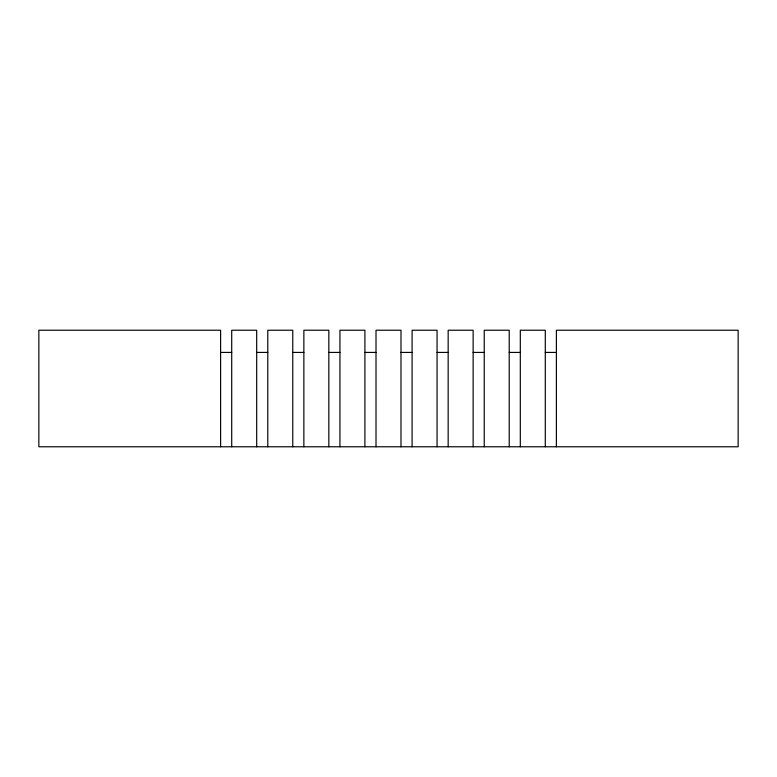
<?xml version="1.0" encoding="UTF-8"?>
<svg xmlns="http://www.w3.org/2000/svg" width="777" height="777" viewBox="0 0 777 777"><rect width="100%" height="100%" fill="white"/><g stroke="black" fill="none" stroke-linecap="round" stroke-linejoin="round"><path stroke-width="1.17" d="M220.61 352.428L231.711 352.428M256.692 352.428L267.783 352.428M292.764 352.428L303.865 352.428M328.836 352.428L339.938 352.428M364.908 352.428L376.01 352.428M400.99 352.428L412.092 352.428M437.062 352.428L448.164 352.428M473.135 352.428L484.236 352.428M509.217 352.428L520.308 352.428M545.289 352.428L556.39 352.428M556.39 446.775L556.39 330.225L738.15 330.225L738.15 446.775L38.85 446.775L38.85 330.225L220.61 330.225L220.61 446.775M545.289 446.775L545.289 330.225L520.308 330.225L520.308 446.775M509.217 446.775L509.217 330.225L484.236 330.225L484.236 446.775M473.135 446.775L473.135 330.225L448.164 330.225L448.164 446.775M437.062 446.775L437.062 330.225L412.092 330.225L412.092 446.775M400.99 446.775L400.99 330.225L376.01 330.225L376.01 446.775M364.908 446.775L364.908 330.225L339.938 330.225L339.938 446.775M328.836 446.775L328.836 330.225L303.865 330.225L303.865 446.775M292.764 446.775L292.764 330.225L267.783 330.225L267.783 446.775M256.692 446.775L256.692 330.225L231.711 330.225L231.711 446.775"/></g></svg>
